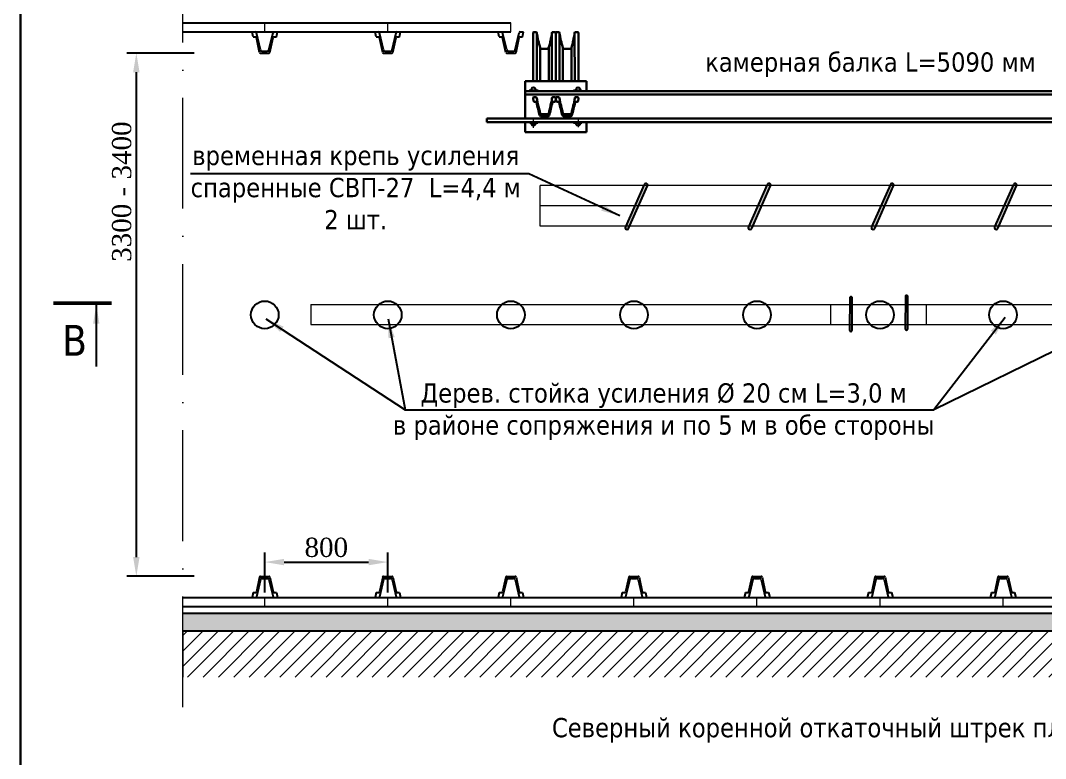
# Model space of a CAD drawing. Header units: millimetres. Extents: x -46762 to 217101, y -107409 to 31524.
# Drawn here: x 103736 to 110401, y -70293 to -65497 of the extents above; entities that cross this region are included whole.
import ezdxf

# ---------------------------------------------------------------- set-up
doc = ezdxf.new("R2010")
doc.units = ezdxf.units.MM
doc.linetypes.add('ACAD_ISO10W100', pattern=[18, 12, -3, 0, -3])
doc.styles.get("Standard").update_dxf_attribs({"font": 'TIMES.TTF'})
doc.dimstyles.new('ISO-25', dxfattribs={"dimscale": 50, "dimtxt": 2.5, "dimasz": 2.5, "dimexe": 1.25, "dimexo": 0.625, "dimtad": 1, "dimdec": 0, "dimtxsty": 'Standard', "dimcen": 2.5, "dimadec": 0, "dimazin": 0, "dimtfac": 1, "dimtdec": 0, "dimtmove": 0, "dimatfit": 3, "dimfxl": 1, "dimarcsym": 0})

# ---------------------------------------------------------------- blocks, each defined once
blk = doc.blocks.new('*D293')
at = {"color": 0, "lineweight": -2}
for p, q in [((104865.7, -65709.1), (104427, -65709.1)), ((104489.5, -65834.1), (104489.5, -68984.1)), ((104865.7, -69109.1), (104427, -69109.1))]:
    blk.add_line(p, q, dxfattribs=at)
at = {"color": 0, "lineweight": 30}
for points in [[(104468.7, -65834.1), (104510.3, -65834.1), (104489.5, -65709.1)], [(104468.7, -68984.1), (104510.3, -68984.1), (104489.5, -69109.1)]]:
    blk.add_solid(points, dxfattribs=at)
at = {"layer": 'Defpoints', "color": 0, "lineweight": 30}
for p in [(104896.9, -65709.1), (104489.5, -69109.1), (104896.9, -69109.1)]:
    blk.add_point(p, dxfattribs=at)
at = {"color": 0, "lineweight": 0, "insert": (104394.7, -66609.4), "char_height": 125, "attachment_point": 5, "rotation": 90}
blk.add_mtext('3300 - 3400', dxfattribs=at)
blk = doc.blocks.new('*D312')
at = {"color": 0, "lineweight": -2}
for p, q in [((105324.6, -69214.9), (105324.6, -68954.1)), ((106124.6, -69214.9), (106124.6, -68954.1)), ((105449.6, -69016.6), (105999.6, -69016.6))]:
    blk.add_line(p, q, dxfattribs=at)
at = {"color": 0, "lineweight": 15}
for points in [[(105449.6, -68995.7), (105449.6, -69037.4), (105324.6, -69016.6)], [(105999.6, -68995.7), (105999.6, -69037.4), (106124.6, -69016.6)]]:
    blk.add_solid(points, dxfattribs=at)
at = {"layer": 'Defpoints', "color": 0, "lineweight": 15}
for p in [(106124.6, -69016.6), (105324.6, -69246.1), (106124.6, -69246.1)]:
    blk.add_point(p, dxfattribs=at)
at = {"color": 0, "lineweight": 15, "insert": (105724.6, -68921.7), "char_height": 125, "attachment_point": 5}
blk.add_mtext('800', dxfattribs=at)

msp = doc.modelspace()

# ---------------------------------------------------------------- hatches: boundary and pattern name
at = {"lineweight": 15}
h = msp.add_hatch(color=9, dxfattribs=at)
edge = h.paths.add_edge_path()
edge.add_line((107791.95, -66562.92), (107669.26, -66838.45))
edge.add_arc((107679.65, -66843.42), 11.52, 154.435844, 336.859317)
edge.add_line((107690.25, -66847.95), (107812.92, -66572.48))
edge.add_arc((107802.54, -66567.48), 11.52, 334.279566, 516.703039)
h = msp.add_hatch(color=9, dxfattribs=at)
edge = h.paths.add_edge_path()
edge.add_line((108591.95, -66562.92), (108469.26, -66838.45))
edge.add_arc((108479.65, -66843.42), 11.52, 154.435844, 336.859317)
edge.add_line((108490.25, -66847.95), (108612.92, -66572.48))
edge.add_arc((108602.54, -66567.48), 11.52, 334.279566, 516.703039)
h = msp.add_hatch(color=9, dxfattribs=at)
edge = h.paths.add_edge_path()
edge.add_line((109391.95, -66562.92), (109269.26, -66838.45))
edge.add_arc((109279.65, -66843.42), 11.52, 154.435844, 336.859317)
edge.add_line((109290.25, -66847.95), (109412.92, -66572.48))
edge.add_arc((109402.54, -66567.48), 11.52, 334.279566, 516.703039)
h = msp.add_hatch(color=9, dxfattribs=at)
edge = h.paths.add_edge_path()
edge.add_line((110191.95, -66562.92), (110069.26, -66838.45))
edge.add_arc((110079.65, -66843.42), 11.52, 154.435844, 336.859317)
edge.add_line((110090.25, -66847.95), (110212.92, -66572.48))
edge.add_arc((110202.54, -66567.48), 11.52, 334.279566, 516.703039)
h = msp.add_hatch(color=9, dxfattribs=at)
edge = h.paths.add_edge_path()
edge.add_line((109127.62, -67300.41), (109126.94, -67509.86))
edge.add_arc((109134.94, -67510.11), 8, 178.253812, 360.677285)
edge.add_line((109142.94, -67510.01), (109143.62, -67300.61))
edge.add_arc((109135.62, -67300.34), 8, 358.097534, 540.521007)
h = msp.add_hatch(color=9, dxfattribs=at)
edge = h.paths.add_edge_path()
edge.add_line((109489.49, -67291.6), (109488.81, -67501.05))
edge.add_arc((109496.81, -67501.29), 8, 178.253812, 360.677285)
edge.add_line((109504.81, -67501.2), (109505.49, -67291.79))
edge.add_arc((109497.49, -67291.52), 8, 358.097534, 540.521007)
h = msp.add_hatch(dxfattribs=at)
h.set_pattern_fill('GRAVEL', scale=10, style=0)
h.set_pattern_definition([(228.0128, (25411.726, -22803.601), (-2032.0017266, -2286.002809), [34.1721, -3383.05]), (184.9697, (25388.866, -22829.001), (3048.0049306, 253.9982075), [58.6405, -5805.4]), (132.5104, (25330.446, -22834.081), (2539.9981518, -2794.0027292), [41.3482, -4093.47]), (267.2737, (25231.386, -22897.581), (253.9988971, 5079.9983653), [53.4005, -5286.64]), (292.8337, (25228.846, -22950.921), (-1270.0036056, 3048.001733), [52.3634, -5183.98]), (357.2737, (25249.166, -22999.181), (-5079.9983653, 253.9988971), [53.4005, -5286.64]), (37.6942, (25302.506, -23001.721), (-3302.0020861, -2539.9977357), [70.6194, -6991.31]), (72.2553, (25358.386, -22958.541), (1778.0035565, 5588.0016206), [66.672, -6600.53]), (121.4296, (25378.706, -22895.041), (-2032.0005235, 3301.996116), [53.5813, -5304.55]), (175.2364, (25350.766, -22849.321), (2793.9978053, -253.9976163), [61.1713, -2997.39]), (222.3974, (25289.806, -22844.241), (-3048.0000917, -2793.99636506), [79.1078, -7831.68]), (138.8141, (25482.846, -22900.12), (-1777.9988674, 1523.9976557), [27.0005, -2673.06]), (171.4692, (25462.526, -22882.341), (3301.9949596, -508.00128), [51.3682, -5085.46]), (225, (25411.73, -22874.72), (-5e-14, -253.99983), [35.9209, -323.289]), (203.1986, (25393.946, -22844.24), (1270.004283, 508.002227), [19.3441, -1915.06]), (291.8014, (25376.166, -22851.86), (-254.000178, 762.00049), [27.3566, -1340.48]), (30.9638, (25386.326, -22877.26), (761.999195, 508.000396), [44.432, -1436.63]), (161.5651, (25424.43, -22854.4), (508.00023, -253.99962), [32.1287, -771.09]), (16.3895, (25228.846, -22851.861), (2540.0014014, 761.998415), [45.0088, -4455.88]), (70.3462, (25272.026, -22839.161), (-1015.997169, -2793.996049), [37.7599, -3738.22]), (293.1986, (25424.426, -22803.6), (-508.002227, 1270.004283), [38.688, -1895.72]), (343.6105, (25439.666, -22839.161), (-2540.0014014, 761.998415), [45.0088, -4455.88]), (339.444, (25228.846, -23009.34), (-1270.001576, 507.999384), [43.4035, -2126.77]), (294.7751, (25269.486, -23024.581), (-1269.9970404, 2793.9987026), [36.3672, -3600.36]), (66.8014, (25426.966, -23057.6), (508.002227, 1270.004283), [38.688, -1895.72]), (17.354, (25442.206, -23022.041), (-3302.0001782, -1015.9984676), [42.5783, -4215.24]), (69.444, (25302.506, -23057.6), (-507.999384, -1270.001576), [21.7018, -2148.48]), (101.3099, (25411.726, -23057.6), (-253.998746, 1015.996746), [12.9515, -1282.2]), (165.9638, (25409.186, -23044.9), (762.000535, -253.99956), [52.3634, -994.905]), (186.009, (25358.386, -23032.201), (2539.9962544, 253.9994069), [48.5267, -4804.14]), (303.6901, (25386.326, -22900.12), (-254.000087, 507.99951), [36.6324, -879.178]), (353.1572, (25406.646, -22930.601), (4318.0017857, -508.0022752), [63.9557, -6331.6]), (60.9454, (25470.146, -22938.22), (-1015.9976366, -1777.995761), [26.1508, -2588.94]), (90, (25482.85, -22915.36), (-254, 254), [15.24, -238.76]), (120.2564, (25353.306, -23024.581), (1015.9978467, -1777.9991032), [35.2867, -3493.39]), (48.0128, (25335.526, -22994.101), (2032.0017266, 2286.002809), [68.3443, -3348.88]), (0, (25381.25, -22943.3), (254, 254), [66.04, -187.96]), (325.3048, (25447.286, -22943.301), (-2539.995599, 1778.000169), [40.161, -3975.93]), (254.0546, (25480.306, -22966.16), (-254.000648, -1016.00242), [36.9829, -1812.17]), (207.646, (25470.146, -23001.721), (-4825.9983049, -2540.0015975), [60.2145, -5961.25]), (175.4261, (25416.806, -23029.661), (-3302.0007605, 253.9987711), [63.7029, -6306.58]), (175.4261, (25416.806, -23029.661), (-3302.0007605, 253.9987711), [63.7029, -6306.58])])
h.paths.add_polyline_path([(104791.97, -69463.39), (104791.97, -69348.39), (105843.67, -69348.39), (106147.19, -69348.39), (112247.83, -69348.39), (113608.53, -69348.39), (113608.53, -69463.39), (112247.83, -69463.39), (106147.19, -69463.39), (105843.67, -69463.39)])
h = msp.add_hatch(dxfattribs=at)
h.set_pattern_fill('JIS_WOOD', scale=100, style=0)
h.set_pattern_definition([(45, (25228.846, -23057.6), (-50, 50), [])])
h.paths.add_polyline_path([(104791.97, -69463.39), (104791.97, -69763.39), (105843.67, -69763.39), (106147.19, -69763.39), (112247.83, -69763.39), (113608.53, -69763.39), (113608.53, -69463.39), (112247.83, -69463.39), (106147.19, -69463.39), (105843.67, -69463.39)])

# ---------------------------------------------------------------- linework, layer by layer
at = {"color": 7, "lineweight": 30}
for p, q in [((103736.42, -59472.88), (103736.42, -75056.3)), ((107087.92, -65572.44), (107075.07, -65572.44)), ((107210.64, -65572.44), (107197.79, -65572.44)), ((107235.41, -65572.44), (107222.55, -65572.44)), ((107358.13, -65572.44), (107345.27, -65572.44)), ((107069.21, -65577.71), (107069.29, -65892.44)), ((107093.94, -65577.51), (107093.99, -65892.44)), ((107191.95, -65577.51), (107191.99, -65892.44)), ((107216.6, -65577.71), (107216.68, -65892.44)), ((107216.71, -65579.48), (107216.71, -65892.44)), ((107241.33, -65577.51), (107241.38, -65892.44)), ((107339.34, -65577.51), (107339.38, -65892.44)), ((107364.1, -65579.48), (107364.1, -65892.44)), ((107115.51, -65675.28), (107115.55, -65892.44)), ((107160.7, -65682.44), (107125.01, -65682.44)), ((107170.38, -65675.28), (107170.41, -65892.44)), ((107262.9, -65675.28), (107262.94, -65892.44)), ((107308.19, -65682.44), (107272.49, -65682.44)), ((107317.77, -65675.28), (107317.81, -65892.44)), ((107016.63, -65957.13), (107016.63, -65892.13)), ((107016.63, -65892.13), (107416.63, -65892.13)), ((107416.63, -65892.13), (107416.63, -65957.13)), ((107016.63, -65957.13), (111611.55, -65957.13)), ((107016.63, -66135.13), (107016.63, -65957.13)), ((107016.63, -65979.13), (111611.55, -65979.13)), ((107016.63, -66135.13), (107016.63, -66107.13)), ((106769.16, -66157.13), (106769.16, -66135.13)), ((106769.16, -66135.13), (111859.16, -66135.13)), ((106769.16, -66157.13), (111859.16, -66157.13)), ((107016.63, -66222.13), (107016.63, -66157.13)), ((107016.63, -66222.13), (107016.63, -66157.13)), ((107416.63, -66157.13), (107416.63, -66222.13)), ((107416.63, -66157.13), (107416.63, -66222.13)), ((107416.63, -66222.13), (107016.63, -66222.13))]:
    msp.add_line(p, q, dxfattribs=at)
at = {"color": 7, "linetype": 'ACAD_ISO10W100', "lineweight": 0, "ltscale": 60}
msp.add_line((104791.97, -69960.01), (104791.97, -64781.71), dxfattribs=at)
for p, q in [((104791.97, -65512.13), (105843.67, -65512.13)), ((104791.97, -65572.13), (105843.67, -65572.13)), ((105241.58, -65572.13), (105264.85, -65572.13)), ((105249.07, -65604.13), (105241.63, -65572.13)), ((105384.31, -65572.13), (105407.58, -65572.13)), ((105843.67, -65512.13), (106147.19, -65512.13)), ((105843.67, -65572.13), (106147.19, -65572.13)), ((106041.58, -65572.13), (106064.85, -65572.13)), ((106049.07, -65604.13), (106041.63, -65572.13)), ((106147.19, -65512.13), (106924.4, -65512.13)), ((106147.19, -65572.13), (106924.4, -65572.13)), ((106184.31, -65572.13), (106207.58, -65572.13)), ((106841.58, -65572.13), (106864.85, -65572.13)), ((106849.07, -65604.13), (106841.63, -65572.13)), ((106984.31, -65572.13), (107007.58, -65572.13)), ((105249.07, -65604.13), (105264.73, -65604.13)), ((105291.07, -65704.38), (105270.6, -65608.87)), ((105297.26, -65687.69), (105270.68, -65576.73)), ((106049.07, -65604.13), (106064.73, -65604.13)), ((106091.07, -65704.38), (106070.6, -65608.87)), ((106097.26, -65687.69), (106070.68, -65576.73)), ((106849.07, -65604.13), (106864.73, -65604.13)), ((106891.07, -65704.38), (106870.6, -65608.87)), ((106897.26, -65687.69), (106870.68, -65576.73)), ((105291.07, -69113.87), (105270.6, -69209.38)), ((105297.26, -69130.56), (105270.68, -69241.52)), ((105296.93, -69109.13), (105352.23, -69109.13)), ((105307.96, -69122.13), (105341.21, -69122.13)), ((105351.9, -69130.56), (105378.48, -69241.52)), ((105358.1, -69113.87), (105378.57, -69209.38)), ((106091.07, -69113.87), (106070.6, -69209.38)), ((106097.26, -69130.56), (106070.68, -69241.52)), ((106096.93, -69109.13), (106152.23, -69109.13)), ((106107.96, -69122.13), (106141.21, -69122.13)), ((106151.9, -69130.56), (106178.48, -69241.52)), ((106158.1, -69113.87), (106178.57, -69209.38)), ((106891.07, -69113.87), (106870.6, -69209.38)), ((106897.26, -69130.56), (106870.68, -69241.52)), ((106896.93, -69109.13), (106952.23, -69109.13)), ((106907.96, -69122.13), (106941.21, -69122.13)), ((106951.9, -69130.56), (106978.48, -69241.52)), ((106958.1, -69113.87), (106978.57, -69209.38)), ((107691.07, -69113.87), (107670.6, -69209.38)), ((107697.26, -69130.56), (107670.68, -69241.52)), ((107696.93, -69109.13), (107752.23, -69109.13)), ((107707.96, -69122.13), (107741.21, -69122.13)), ((107751.9, -69130.56), (107778.48, -69241.52)), ((107758.1, -69113.87), (107778.57, -69209.38)), ((108491.07, -69113.87), (108470.6, -69209.38)), ((108497.26, -69130.56), (108470.68, -69241.52)), ((108496.93, -69109.13), (108552.23, -69109.13)), ((108507.96, -69122.13), (108541.21, -69122.13)), ((108551.9, -69130.56), (108578.48, -69241.52)), ((108558.1, -69113.87), (108578.57, -69209.38)), ((109291.07, -69113.87), (109270.6, -69209.38)), ((109297.26, -69130.56), (109270.68, -69241.52)), ((109296.93, -69109.13), (109352.23, -69109.13)), ((109307.96, -69122.13), (109341.21, -69122.13)), ((109351.9, -69130.56), (109378.48, -69241.52)), ((109358.1, -69113.87), (109378.57, -69209.38)), ((110091.07, -69113.87), (110070.6, -69209.38)), ((110097.26, -69130.56), (110070.68, -69241.52)), ((110096.93, -69109.13), (110152.23, -69109.13)), ((110107.96, -69122.13), (110141.21, -69122.13)), ((110151.9, -69130.56), (110178.48, -69241.52)), ((110158.1, -69113.87), (110178.57, -69209.38)), ((105249.07, -69214.13), (105241.63, -69246.13)), ((105249.07, -69214.13), (105264.73, -69214.13)), ((105384.43, -69214.13), (105400.01, -69214.13)), ((105400.01, -69214.13), (105407.43, -69246.13)), ((106049.07, -69214.13), (106041.63, -69246.13)), ((106049.07, -69214.13), (106064.73, -69214.13)), ((106184.43, -69214.13), (106200.01, -69214.13)), ((106200.01, -69214.13), (106207.43, -69246.13)), ((106849.07, -69214.13), (106841.63, -69246.13)), ((106849.07, -69214.13), (106864.73, -69214.13)), ((106984.43, -69214.13), (107000.01, -69214.13)), ((107000.01, -69214.13), (107007.43, -69246.13)), ((107649.07, -69214.13), (107641.63, -69246.13)), ((107649.07, -69214.13), (107664.73, -69214.13)), ((107784.43, -69214.13), (107800.01, -69214.13)), ((107800.01, -69214.13), (107807.43, -69246.13)), ((108449.07, -69214.13), (108441.63, -69246.13)), ((108449.07, -69214.13), (108464.73, -69214.13)), ((108584.43, -69214.13), (108600.01, -69214.13)), ((108600.01, -69214.13), (108607.43, -69246.13)), ((109249.07, -69214.13), (109241.63, -69246.13)), ((109249.07, -69214.13), (109264.73, -69214.13)), ((109384.43, -69214.13), (109400.01, -69214.13)), ((109400.01, -69214.13), (109407.43, -69246.13)), ((110049.07, -69214.13), (110041.63, -69246.13)), ((110049.07, -69214.13), (110064.73, -69214.13)), ((110184.43, -69214.13), (110200.01, -69214.13)), ((110200.01, -69214.13), (110207.43, -69246.13)), ((104791.97, -69246.13), (105843.67, -69246.13)), ((104791.97, -69306.13), (105843.67, -69306.13)), ((105241.58, -69246.13), (105264.85, -69246.13)), ((105384.31, -69246.13), (105407.58, -69246.13)), ((105843.67, -69246.13), (106147.19, -69246.13)), ((105843.67, -69306.13), (106147.19, -69306.13)), ((106041.58, -69246.13), (106064.85, -69246.13)), ((106147.19, -69246.13), (112247.83, -69246.13)), ((106147.19, -69306.13), (112247.83, -69306.13)), ((106184.31, -69246.13), (106207.58, -69246.13)), ((106841.58, -69246.13), (106864.85, -69246.13)), ((106984.31, -69246.13), (107007.58, -69246.13)), ((107641.58, -69246.13), (107664.85, -69246.13)), ((107784.31, -69246.13), (107807.58, -69246.13)), ((108441.58, -69246.13), (108464.85, -69246.13)), ((108584.31, -69246.13), (108607.58, -69246.13)), ((109241.58, -69246.13), (109264.85, -69246.13)), ((109384.31, -69246.13), (109407.58, -69246.13)), ((110041.58, -69246.13), (110064.85, -69246.13)), ((110184.31, -69246.13), (110207.58, -69246.13)), ((104791.97, -69348.39), (105843.67, -69348.39)), ((105843.67, -69348.39), (106147.19, -69348.39)), ((106147.19, -69348.39), (112247.83, -69348.39)), ((104791.97, -69463.39), (105843.67, -69463.39)), ((105843.67, -69463.39), (106147.19, -69463.39)), ((106147.19, -69463.39), (112247.83, -69463.39))]:
    msp.add_line(p, q)
at = {"color": 7, "lineweight": 15}
for p, q in [((105324.24, -65572.13), (105324.24, -65512.13)), ((106124.24, -65572.13), (106124.24, -65512.13)), ((106924.24, -65572.13), (106924.24, -65512.13)), ((109314.09, -66570.44), (107114.09, -66570.44)), ((107114.09, -66833.44), (107114.09, -66570.44)), ((111514.09, -66570.44), (109314.09, -66570.44)), ((109314.09, -66702.44), (107114.09, -66702.44)), ((111514.09, -66702.44), (109314.09, -66702.44)), ((109314.09, -66833.44), (107114.09, -66833.44)), ((111514.09, -66833.44), (109314.09, -66833.44)), ((105624.34, -67342.32), (105624.34, -67472.32)), ((105624.34, -67342.32), (109288.34, -67342.32)), ((109003.3, -67342.32), (109003.3, -67472.32)), ((109066.92, -67342.32), (113002.92, -67342.32)), ((109624.73, -67342.32), (109624.73, -67472.32)), ((105624.34, -67472.32), (109288.34, -67472.32)), ((109066.92, -67472.32), (113002.92, -67472.32)), ((105324.55, -69306.13), (105324.55, -69246.13)), ((106124.55, -69306.13), (106124.55, -69246.13)), ((106924.55, -69306.13), (106924.55, -69246.13)), ((107724.55, -69306.13), (107724.55, -69246.13)), ((108524.55, -69306.13), (108524.55, -69246.13)), ((109324.55, -69306.13), (109324.55, -69246.13)), ((110124.55, -69306.13), (110124.55, -69246.13)), ((104791.97, -69463.39), (104791.97, -69763.39))]:
    msp.add_line(p, q, dxfattribs=at)
at = {"color": 7}
for p, q in [((105384.31, -65572.13), (105407.58, -65572.13)), ((105400.01, -65604.13), (105407.43, -65572.13)), ((106184.31, -65572.13), (106207.58, -65572.13)), ((106200.01, -65604.13), (106207.43, -65572.13)), ((106984.31, -65572.13), (107007.58, -65572.13)), ((107000.01, -65604.13), (107007.43, -65572.13)), ((105351.9, -65687.69), (105378.48, -65576.73)), ((105358.1, -65704.38), (105378.57, -65608.87)), ((105384.43, -65604.13), (105400.01, -65604.13)), ((106151.9, -65687.69), (106178.48, -65576.73)), ((106158.1, -65704.38), (106178.57, -65608.87)), ((106184.43, -65604.13), (106200.01, -65604.13)), ((106951.9, -65687.69), (106978.48, -65576.73)), ((106958.1, -65704.38), (106978.57, -65608.87)), ((106984.43, -65604.13), (107000.01, -65604.13)), ((105307.96, -65696.13), (105341.21, -65696.13)), ((106107.96, -65696.13), (106141.21, -65696.13)), ((106907.96, -65696.13), (106941.21, -65696.13)), ((105296.93, -65709.13), (105352.23, -65709.13)), ((106096.93, -65709.13), (106152.23, -65709.13)), ((106896.93, -65709.13), (106952.23, -65709.13)), ((107791.95, -66562.92), (107669.26, -66838.45)), ((107690.25, -66847.95), (107812.92, -66572.48)), ((108591.95, -66562.92), (108469.26, -66838.45)), ((108490.25, -66847.95), (108612.92, -66572.48)), ((109391.95, -66562.92), (109269.26, -66838.45)), ((109290.25, -66847.95), (109412.92, -66572.48)), ((110191.95, -66562.92), (110069.26, -66838.45)), ((110090.25, -66847.95), (110212.92, -66572.48)), ((109127.62, -67300.41), (109126.94, -67509.86)), ((109142.94, -67510.01), (109143.62, -67300.61)), ((109489.49, -67291.6), (109488.81, -67501.05)), ((109504.81, -67501.2), (109505.49, -67291.79))]:
    msp.add_line(p, q, dxfattribs=at)
at = {"color": 7, "lineweight": 0}
for p, q in [((107189.6, -65591.57), (107186.79, -65607.15)), ((107337.09, -65591.57), (107334.28, -65607.15)), ((107044.44, -65947.13), (107102.03, -65947.13)), ((107332.04, -65947.13), (107384.72, -65947.13)), ((107099.84, -66167.13), (107047.36, -66167.13)), ((107071.63, -66194.17), (107071.63, -66139.37)), ((107386.08, -66167.13), (107332.04, -66167.13)), ((107361.63, -66142.29), (107361.63, -66189.79))]:
    msp.add_line(p, q, dxfattribs=at)
at = {"color": 9, "lineweight": 30}
for p, q in [((107069.18, -66002.67), (107071.89, -66020.78)), ((107087.99, -65995.94), (107075.13, -65995.94)), ((107086.37, -66024.94), (107076.82, -66024.94)), ((107210.71, -65995.94), (107197.85, -65995.94)), ((107209.02, -66024.94), (107199.47, -66024.94)), ((107216.66, -66002.67), (107213.95, -66020.78)), ((107216.66, -66002.67), (107219.37, -66020.78)), ((107235.47, -65995.94), (107222.62, -65995.94)), ((107233.85, -66024.94), (107224.3, -66024.94)), ((107358.19, -65995.94), (107345.34, -65995.94)), ((107356.51, -66024.94), (107346.95, -66024.94)), ((107364.15, -66002.67), (107361.43, -66020.78)), ((107160.77, -66105.94), (107125.07, -66105.94)), ((107308.25, -66105.94), (107272.56, -66105.94)), ((107168.06, -66118.94), (107117.78, -66118.94)), ((107315.55, -66118.94), (107265.26, -66118.94))]:
    msp.add_line(p, q, dxfattribs=at)
at = {"color": 9, "lineweight": 0}
for p, q in [((107189.67, -66015.07), (107186.86, -66030.65)), ((107337.15, -66015.07), (107334.34, -66030.65))]:
    msp.add_line(p, q, dxfattribs=at)
at = {"color": 7, "lineweight": 50}
msp.add_line((103951.43, -67333.91), (104327.12, -67333.91), dxfattribs=at)
for centre in [(105324.58, -67410.18), (106124.58, -67410.18), (106924.58, -67410.18), (107724.58, -67410.18), (108524.58, -67410.18), (109324.58, -67410.18), (110124.58, -67410.18)]:
    msp.add_circle(centre, 90)
for centre, radius, start, end in [((105264.85, -65578.13), 6, 13.469517, 90), ((106064.85, -65578.13), 6, 13.469517, 90), ((106864.85, -65578.13), 6, 13.469517, 90), ((105264.73, -65610.13), 6, 12.094757, 90), ((106064.73, -65610.13), 6, 12.094757, 90), ((106864.73, -65610.13), 6, 12.094757, 90), ((105296.93, -69115.13), 6, 90, 167.905243), ((105307.96, -69133.13), 11, 90, 166.530483), ((105341.21, -69133.13), 11, 13.469517, 90), ((105352.23, -69115.13), 6, 12.094757, 90), ((106096.93, -69115.13), 6, 90, 167.905243), ((106107.96, -69133.13), 11, 90, 166.530483), ((106141.21, -69133.13), 11, 13.469517, 90), ((106152.23, -69115.13), 6, 12.094757, 90), ((106896.93, -69115.13), 6, 90, 167.905243), ((106907.96, -69133.13), 11, 90, 166.530483), ((106941.21, -69133.13), 11, 13.469517, 90), ((106952.23, -69115.13), 6, 12.094757, 90), ((107696.93, -69115.13), 6, 90, 167.905243), ((107707.96, -69133.13), 11, 90, 166.530483), ((107741.21, -69133.13), 11, 13.469517, 90), ((107752.23, -69115.13), 6, 12.094757, 90), ((108496.93, -69115.13), 6, 90, 167.905243), ((108507.96, -69133.13), 11, 90, 166.530483), ((108541.21, -69133.13), 11, 13.469517, 90), ((108552.23, -69115.13), 6, 12.094757, 90), ((109296.93, -69115.13), 6, 90, 167.905243), ((109307.96, -69133.13), 11, 90, 166.530483), ((109341.21, -69133.13), 11, 13.469517, 90), ((109352.23, -69115.13), 6, 12.094757, 90), ((110096.93, -69115.13), 6, 90, 167.905243), ((110107.96, -69133.13), 11, 90, 166.530483), ((110141.21, -69133.13), 11, 13.469517, 90), ((110152.23, -69115.13), 6, 12.094757, 90), ((105264.73, -69208.13), 6, 270, 347.905243), ((105384.43, -69208.13), 6, 192.094757, 270), ((106064.73, -69208.13), 6, 270, 347.905243), ((106184.43, -69208.13), 6, 192.094757, 270), ((106864.73, -69208.13), 6, 270, 347.905243), ((106984.43, -69208.13), 6, 192.094757, 270), ((107664.73, -69208.13), 6, 270, 347.905243), ((107784.43, -69208.13), 6, 192.094757, 270), ((108464.73, -69208.13), 6, 270, 347.905243), ((108584.43, -69208.13), 6, 192.094757, 270), ((109264.73, -69208.13), 6, 270, 347.905243), ((109384.43, -69208.13), 6, 192.094757, 270), ((110064.73, -69208.13), 6, 270, 347.905243), ((110184.43, -69208.13), 6, 192.094757, 270), ((105264.85, -69240.13), 6, 270, 346.530483), ((105384.31, -69240.13), 6, 193.469517, 270), ((106064.85, -69240.13), 6, 270, 346.530483), ((106184.31, -69240.13), 6, 193.469517, 270), ((106864.85, -69240.13), 6, 270, 346.530483), ((106984.31, -69240.13), 6, 193.469517, 270), ((107664.85, -69240.13), 6, 270, 346.530483), ((107784.31, -69240.13), 6, 193.469517, 270), ((108464.85, -69240.13), 6, 270, 346.530483), ((108584.31, -69240.13), 6, 193.469517, 270), ((109264.85, -69240.13), 6, 270, 346.530483), ((109384.31, -69240.13), 6, 193.469517, 270), ((110064.85, -69240.13), 6, 270, 346.530483), ((110184.31, -69240.13), 6, 193.469517, 270)]:
    msp.add_arc(centre, radius, start, end)
at = {"color": 7}
for centre, radius, start, end in [((105384.31, -65578.13), 6, 90, 166.530483), ((106184.31, -65578.13), 6, 90, 166.530483), ((106984.31, -65578.13), 6, 90, 166.530483), ((105384.43, -65610.13), 6, 90, 167.905243), ((106184.43, -65610.13), 6, 90, 167.905243), ((106984.43, -65610.13), 6, 90, 167.905243), ((105296.93, -65703.13), 6, 192.094757, 270), ((105307.96, -65685.13), 11, 193.469517, 270), ((105341.21, -65685.13), 11, 270, 346.530483), ((105352.23, -65703.13), 6, 270, 347.905243), ((106096.93, -65703.13), 6, 192.094757, 270), ((106107.96, -65685.13), 11, 193.469517, 270), ((106141.21, -65685.13), 11, 270, 346.530483), ((106152.23, -65703.13), 6, 270, 347.905243), ((106896.93, -65703.13), 6, 192.094757, 270), ((106907.96, -65685.13), 11, 193.469517, 270), ((106941.21, -65685.13), 11, 270, 346.530483), ((106952.23, -65703.13), 6, 270, 347.905243), ((107802.54, -66567.48), 11.52, 334.279566, 156.703039), ((108602.54, -66567.48), 11.52, 334.279566, 156.703039), ((109402.54, -66567.48), 11.52, 334.279566, 156.703039), ((110202.54, -66567.48), 11.52, 334.279566, 156.703039), ((107679.65, -66843.42), 11.52, 154.435844, 336.859317), ((108479.65, -66843.42), 11.52, 154.435844, 336.859317), ((109279.65, -66843.42), 11.52, 154.435844, 336.859317), ((110079.65, -66843.42), 11.52, 154.435844, 336.859317), ((109135.62, -67300.34), 8, 358.097534, 180.521007), ((109497.49, -67291.52), 8, 358.097534, 180.521007), ((109496.81, -67501.29), 8, 178.253812, 0.677285), ((109134.94, -67510.11), 8, 178.253812, 0.677285)]:
    msp.add_arc(centre, radius, start, end, dxfattribs=at)
at = {"color": 7, "lineweight": 30}
for centre, radius, start, end in [((107075.07, -65578.44), 6, 89.405947, 190.017115), ((107087.92, -65578.44), 6, 8.189232, 90), ((107197.79, -65578.44), 6, 90, 171.810768), ((107210.64, -65578.44), 6, 349.982885, 90.594053), ((107222.55, -65578.44), 6, 89.405947, 190.017115), ((107235.41, -65578.44), 6, 8.189232, 90), ((107345.27, -65578.44), 6, 90, 171.810768), ((107358.13, -65578.44), 6, 349.982885, 90.594053), ((107825.39, -65467.39), 739.78, 188.560365, 196.321285), ((106460.32, -65467.39), 739.78, 343.678715, 351.439635), ((107972.87, -65467.39), 739.78, 188.560365, 196.321285), ((106607.8, -65467.39), 739.78, 343.678715, 351.439635), ((107125.01, -65672.44), 10, 196.535218, 273.648603), ((107160.7, -65672.44), 10, 266.351397, 343.464782), ((107272.49, -65672.44), 10, 196.535218, 273.648603), ((107308.19, -65672.44), 10, 266.351397, 343.464782), ((107071.63, -65947.13), 13.5, 312.205446, 227.794554), ((107361.63, -65947.13), 13.5, 312.205446, 227.794554), ((107071.63, -66167.13), 13.5, 132.205446, 47.794554), ((107361.63, -66167.13), 13.5, 132.205446, 47.794554)]:
    msp.add_arc(centre, radius, start, end, dxfattribs=at)
at = {"color": 9, "lineweight": 30}
for centre, radius, start, end in [((107075.13, -66001.94), 6, 89.405947, 190.017115), ((107076.82, -66019.94), 5, 187.358823, 270.437253), ((107086.37, -66029.94), 5, 11.753122, 90), ((107087.99, -66001.94), 6, 8.189232, 90), ((109002.31, -65611.57), 1956.09, 192.316351, 194.898432), ((107825.45, -65890.89), 739.78, 188.560365, 196.321285), ((106460.38, -65890.89), 739.78, 343.678715, 351.439635), ((105283.52, -65611.57), 1956.09, 345.101568, 347.683649), ((107197.85, -66001.94), 6, 90, 171.810768), ((107199.47, -66029.94), 5, 90, 168.246878), ((107209.02, -66019.94), 5, 269.562747, 352.641177), ((107210.71, -66001.94), 6, 349.982885, 90.594053), ((107222.62, -66001.94), 6, 89.405947, 190.017115), ((107224.3, -66019.94), 5, 187.358823, 270.437253), ((107233.85, -66029.94), 5, 11.753122, 90), ((107235.47, -66001.94), 6, 8.189232, 90), ((109149.8, -65611.57), 1956.09, 192.316351, 194.898432), ((107972.94, -65890.89), 739.78, 188.560365, 196.321285), ((106607.87, -65890.89), 739.78, 343.678715, 351.439635), ((105431.01, -65611.57), 1956.09, 345.101568, 347.683649), ((107345.34, -66001.94), 6, 90, 171.810768), ((107346.95, -66029.94), 5, 90, 168.246878), ((107356.51, -66019.94), 5, 269.562747, 352.641177), ((107358.19, -66001.94), 6, 349.982885, 90.594053), ((107125.07, -66095.94), 10, 196.535218, 273.648603), ((107160.77, -66095.94), 10, 266.351397, 343.464782), ((107272.56, -66095.94), 10, 196.535218, 273.648603), ((107308.25, -66095.94), 10, 266.351397, 343.464782), ((107117.78, -66112.94), 6, 194.760681, 271.39358), ((107168.06, -66112.94), 6, 268.60642, 345.239319), ((107265.26, -66112.94), 6, 194.760681, 271.39358), ((107315.55, -66112.94), 6, 268.60642, 345.239319)]:
    msp.add_arc(centre, radius, start, end, dxfattribs=at)

# ---------------------------------------------------------------- texts
at = {"attachment_point": 5}
for s, insert, char_height, width in [('\\A1;{\\fTahoma|b0|i0|c204|p34;камерная балка \\fTahoma|b0|i0|c0|p34;L=\\fTahoma|b0|i0|c204|p34;5090 мм}', (109262.34, -65784.96), 125, 3737.9383), ('\\A1;{\\fTahoma|b0|i0|c204|p34;временная крепь усиления\\Pспаренные СВП-27  \\fTahoma|b0|i0|c0|p34;L=\\fTahoma|b0|i0|c204|p34;4,4 м\\P2 шт.}', (105915.82, -66582.92), 125, 3737.9383), ('{\\fTahoma|b0|i0|c204|p34;В}', (104087.38, -67575.81), 200, 5998.41), ('\\A1;{\\fTahoma|b0|i0|c204|p34;Дерев. стойка усиления %%C 20 см \\fTahoma|b0|i0|c0|p34;L=3\\fTahoma|b0|i0|c204|p34;,0 м\\Pв районе сопряжения и по 5 м в обе стороны}', (107917.87, -68039.51), 125, 3737.9383), ('\\A1;{\\fTahoma|b0|i0|c204|p34;Северный коренной откаточный штрек пласта \\fTimes New Roman|b0|i1|c204|p18;l\\H0.7x;\\S^ 1;\\fTahoma|b0|i0|c204|p34;\\H1.4286x;  }', (109105.91, -70113.4), 125, 4813.7405)]:
    msp.add_mtext(s, dxfattribs=dict(at, insert=insert, char_height=char_height, width=width))

# ---------------------------------------------------------------- dimensions: what is measured, and where the dimension line sits
at = {"color": 7, "lineweight": 0}
dim = msp.add_linear_dim(base=(104489.49, -69109.13), p1=(104896.93, -65709.13), p2=(104896.93, -69109.13), angle=270, text='3300 - 3400', dimstyle='ISO-25', dxfattribs=at)
dim.commit()
dim.dimension.update_dxf_attribs({"geometry": '*D293', "text_midpoint": (104489.49, -66609.38), "dimtype": 160})
at = {"color": 7, "lineweight": 15}
dim = msp.add_linear_dim(base=(106124.55, -69016.57), p1=(105324.55, -69246.13), p2=(106124.55, -69246.13), dimstyle='ISO-25', dxfattribs=at)
dim.commit()
dim.dimension.update_dxf_attribs({"geometry": '*D312', "text_midpoint": (105724.55, -68921.74)})

# ---------------------------------------------------------------- leaders
for points in [[(107633.66, -66766.99), (107042.3, -66493.37), (104841.15, -66493.37)], [(105331.39, -67435.55), (106237.17, -68026.74)], [(106126.26, -67435.55), (106237.17, -68026.74), (109675.43, -68026.74)], [(110941.67, -67407.83), (109675.43, -68026.74)], [(110137.56, -67426.31), (109675.43, -68026.74)]]:
    msp.add_leader(points, dimstyle='ISO-25', override={"dimgap": 0.625, "dimtad": 0}, dxfattribs=at)
at = {"color": 7, "lineweight": 30}
msp.add_leader([(104229.04, -67342.94), (104229.04, -67744.82)], dimstyle='ISO-25', override={"dimgap": 0.625, "dimtad": 0}, dxfattribs=at)

doc.saveas('drawing.dxf')
